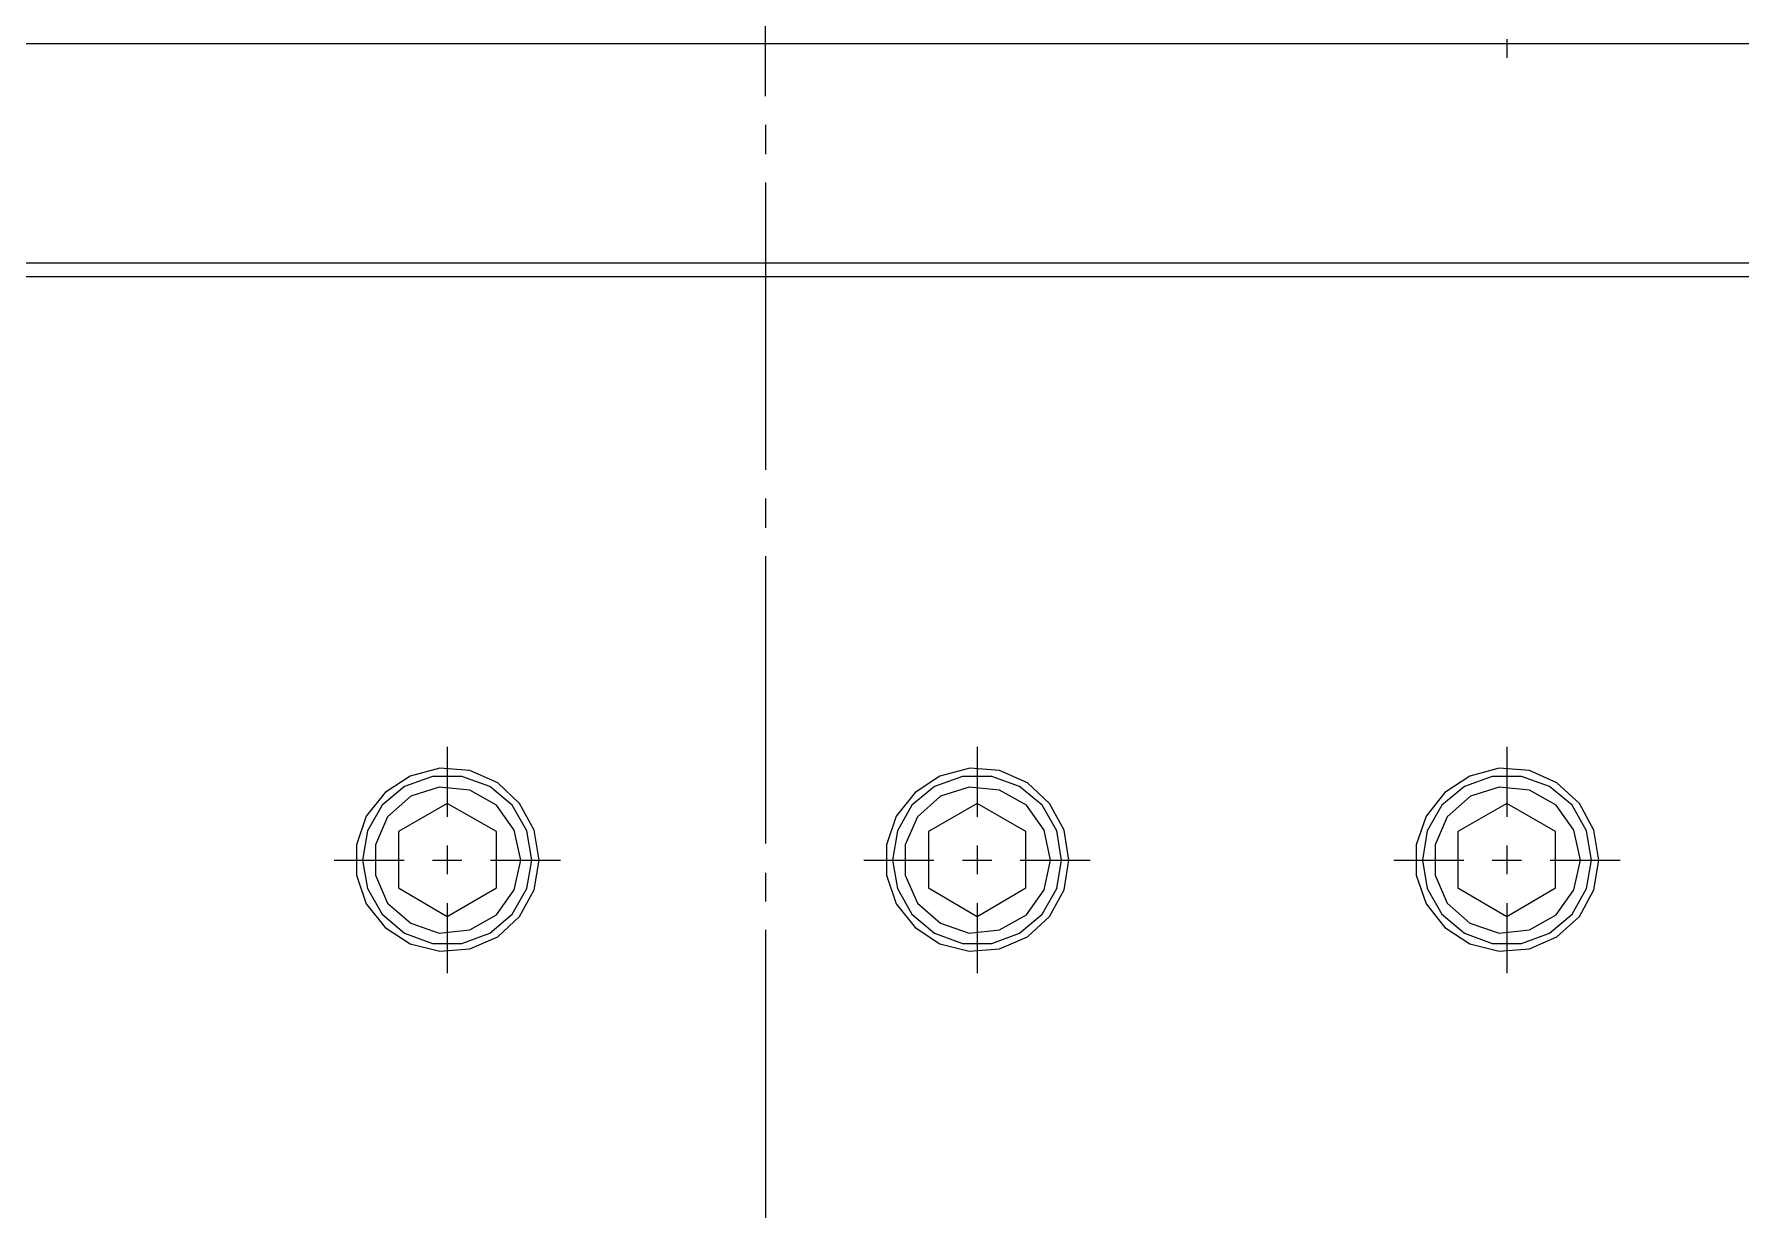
# Model space of a CAD drawing. Header units: millimetres. Extents: x 288 to 8834, y 20 to 9668.
# Drawn here: x 3193.3 to 3434.9, y 7639.8 to 7807.3 of the extents above; entities that cross this region are included whole.
import ezdxf

# ---------------------------------------------------------------- set-up
doc = ezdxf.new("R2010")
doc.units = ezdxf.units.MM
doc.layers.add('Layer1', color=7, linetype='Continuous')

# ---------------------------------------------------------------- blocks, each defined once
blk = doc.blocks.new('BLKF946')
at = {"layer": 'Layer1', "color": 7, "linetype": 'Continuous', "lineweight": 5}
for p, q in [((3400.69, 7700.75), (3396.64, 7699.46)), ((3405, 7700.32), (3400.69, 7700.75)), ((3408.79, 7698.17), (3405, 7700.32)), ((3396.64, 7699.46), (3393.37, 7696.54)), ((3411.28, 7694.64), (3408.79, 7698.17)), ((3393.37, 7696.54), (3391.65, 7692.57)), ((3391.65, 7692.57), (3391.65, 7688.27)), ((3412.23, 7690.42), (3411.28, 7694.64)), ((3391.65, 7688.27), (3393.37, 7684.31)), ((3408.79, 7682.67), (3411.28, 7686.2)), ((3393.37, 7684.31), (3396.56, 7681.47)), ((3405, 7680.52), (3408.79, 7682.67)), ((3396.56, 7681.47), (3400.69, 7680.09)), ((3400.69, 7680.09), (3405, 7680.52))]:
    blk.add_line(p, q, dxfattribs=at)
blk = doc.blocks.new('BLKF947')
at = {"layer": 'Layer1', "color": 7, "linetype": 'Continuous', "lineweight": 5}
for p, q in [((3399.74, 7702.22), (3395.78, 7700.84)), ((3403.88, 7702.22), (3399.74, 7702.22)), ((3407.84, 7700.84), (3403.88, 7702.22)), ((3395.78, 7700.84), (3392.6, 7698.17)), ((3411.02, 7698.17), (3407.84, 7700.84)), ((3392.6, 7698.17), (3390.53, 7694.55)), ((3413.09, 7694.55), (3411.02, 7698.17)), ((3390.53, 7694.55), (3389.84, 7690.42)), ((3413.78, 7690.42), (3413.09, 7694.55)), ((3389.84, 7690.42), (3390.53, 7686.37)), ((3390.53, 7686.37), (3392.6, 7682.76)), ((3411.02, 7682.76), (3413.09, 7686.37)), ((3392.6, 7682.76), (3395.78, 7680.09)), ((3407.84, 7680.09), (3411.02, 7682.76)), ((3395.78, 7680.09), (3399.74, 7678.62)), ((3399.74, 7678.62), (3403.88, 7678.62)), ((3403.88, 7678.62), (3407.84, 7680.09))]:
    blk.add_line(p, q, dxfattribs=at)
blk = doc.blocks.new('BLKF948')
at = {"layer": 'Layer1', "color": 7, "linetype": 'Continuous', "lineweight": 5}
for p, q in [((3325.69, 7700.75), (3321.64, 7699.46)), ((3329.99, 7700.32), (3325.69, 7700.75)), ((3333.78, 7698.17), (3329.99, 7700.32)), ((3321.64, 7699.46), (3318.37, 7696.54)), ((3336.28, 7694.64), (3333.78, 7698.17)), ((3318.37, 7696.54), (3316.64, 7692.57)), ((3316.64, 7692.57), (3316.64, 7688.27)), ((3337.22, 7690.42), (3336.28, 7694.64)), ((3316.64, 7688.27), (3318.37, 7684.31)), ((3333.78, 7682.67), (3336.28, 7686.2)), ((3318.37, 7684.31), (3321.64, 7681.47)), ((3329.99, 7680.52), (3333.78, 7682.67)), ((3321.64, 7681.47), (3325.69, 7680.09)), ((3325.69, 7680.09), (3329.99, 7680.52))]:
    blk.add_line(p, q, dxfattribs=at)
blk = doc.blocks.new('BLKF949')
at = {"layer": 'Layer1', "color": 7, "linetype": 'Continuous', "lineweight": 5}
for p, q in [((3324.74, 7702.22), (3320.78, 7700.84)), ((3328.87, 7702.22), (3324.74, 7702.22)), ((3332.83, 7700.84), (3328.87, 7702.22)), ((3320.78, 7700.84), (3317.59, 7698.17)), ((3336.02, 7698.17), (3332.83, 7700.84)), ((3317.59, 7698.17), (3315.52, 7694.55)), ((3338.09, 7694.55), (3336.02, 7698.17)), ((3315.52, 7694.55), (3314.84, 7690.42)), ((3338.77, 7690.42), (3338.09, 7694.55)), ((3314.84, 7690.42), (3315.52, 7686.37)), ((3315.52, 7686.37), (3317.59, 7682.76)), ((3336.02, 7682.76), (3338.09, 7686.37)), ((3317.59, 7682.76), (3320.78, 7680.09)), ((3332.83, 7680.09), (3336.02, 7682.76)), ((3320.78, 7680.09), (3324.74, 7678.62)), ((3324.74, 7678.62), (3328.87, 7678.62)), ((3328.87, 7678.62), (3332.83, 7680.09))]:
    blk.add_line(p, q, dxfattribs=at)
blk = doc.blocks.new('BLKF950')
at = {"layer": 'Layer1', "color": 7, "linetype": 'Continuous', "lineweight": 5}
for p, q in [((3250.68, 7700.75), (3246.63, 7699.46)), ((3254.99, 7700.32), (3250.68, 7700.75)), ((3258.77, 7698.17), (3254.99, 7700.32)), ((3246.63, 7699.46), (3243.36, 7696.54)), ((3261.27, 7694.64), (3258.77, 7698.17)), ((3243.36, 7696.54), (3241.64, 7692.57)), ((3241.64, 7692.57), (3241.64, 7688.27)), ((3262.22, 7690.42), (3261.27, 7694.64)), ((3241.64, 7688.27), (3243.36, 7684.31)), ((3258.77, 7682.67), (3261.27, 7686.2)), ((3243.36, 7684.31), (3246.63, 7681.47)), ((3254.99, 7680.52), (3258.77, 7682.67)), ((3246.63, 7681.47), (3250.68, 7680.09)), ((3250.68, 7680.09), (3254.99, 7680.52))]:
    blk.add_line(p, q, dxfattribs=at)
blk = doc.blocks.new('BLKF951')
at = {"layer": 'Layer1', "color": 7, "linetype": 'Continuous', "lineweight": 5}
for p, q in [((3249.73, 7702.22), (3245.77, 7700.84)), ((3253.87, 7702.22), (3249.73, 7702.22)), ((3257.83, 7700.84), (3253.87, 7702.22)), ((3245.77, 7700.84), (3242.59, 7698.17)), ((3261.01, 7698.17), (3257.83, 7700.84)), ((3242.59, 7698.17), (3240.52, 7694.55)), ((3263.08, 7694.55), (3261.01, 7698.17)), ((3240.52, 7694.55), (3239.83, 7690.42)), ((3263.77, 7690.42), (3263.08, 7694.55)), ((3239.83, 7690.42), (3240.52, 7686.37)), ((3240.52, 7686.37), (3242.59, 7682.76)), ((3261.01, 7682.76), (3263.08, 7686.37)), ((3242.59, 7682.76), (3245.77, 7680.09)), ((3257.83, 7680.09), (3261.01, 7682.76)), ((3245.77, 7680.09), (3249.73, 7678.62)), ((3249.73, 7678.62), (3253.87, 7678.62)), ((3253.87, 7678.62), (3257.83, 7680.09))]:
    blk.add_line(p, q, dxfattribs=at)
blk = doc.blocks.new('BLKF1166')
at = {"layer": 'Layer1', "color": 7, "linetype": 'Continuous', "lineweight": 5}
for p, q in [((3246.55, 7702.3), (3243.02, 7699.98)), ((3250.77, 7703.42), (3246.55, 7702.3)), ((3254.99, 7703.08), (3250.77, 7703.42)), ((3258.95, 7701.36), (3254.99, 7703.08)), ((3243.02, 7699.98), (3240.35, 7696.62)), ((3262.05, 7698.43), (3258.95, 7701.36)), ((3264.11, 7694.64), (3262.05, 7698.43)), ((3240.35, 7696.62), (3238.97, 7692.57)), ((3238.97, 7692.57), (3238.97, 7688.27)), ((3264.8, 7690.42), (3264.11, 7694.64)), ((3238.97, 7688.27), (3240.35, 7684.22)), ((3262.05, 7682.41), (3264.11, 7686.2)), ((3240.35, 7684.22), (3243.02, 7680.86)), ((3243.02, 7680.86), (3246.55, 7678.54)), ((3258.95, 7679.57), (3262.05, 7682.41)), ((3246.55, 7678.54), (3250.77, 7677.5)), ((3250.77, 7677.5), (3254.99, 7677.85)), ((3254.99, 7677.85), (3258.95, 7679.57))]:
    blk.add_line(p, q, dxfattribs=at)
blk = doc.blocks.new('BLKF1167')
at = {"layer": 'Layer1', "color": 7, "linetype": 'Continuous', "lineweight": 5}
for p, q in [((3321.55, 7702.3), (3318.02, 7699.98)), ((3325.77, 7703.42), (3321.55, 7702.3)), ((3329.99, 7703.08), (3325.77, 7703.42)), ((3333.95, 7701.36), (3329.99, 7703.08)), ((3318.02, 7699.98), (3315.35, 7696.62)), ((3337.05, 7698.43), (3333.95, 7701.36)), ((3339.12, 7694.64), (3337.05, 7698.43)), ((3315.35, 7696.62), (3313.97, 7692.57)), ((3313.97, 7692.57), (3313.97, 7688.27)), ((3339.81, 7690.42), (3339.12, 7694.64)), ((3313.97, 7688.27), (3315.35, 7684.22)), ((3337.05, 7682.41), (3339.12, 7686.2)), ((3315.35, 7684.22), (3318.02, 7680.86)), ((3318.02, 7680.86), (3321.55, 7678.54)), ((3333.95, 7679.57), (3337.05, 7682.41)), ((3321.55, 7678.54), (3325.69, 7677.5)), ((3325.69, 7677.5), (3329.99, 7677.85)), ((3329.99, 7677.85), (3333.95, 7679.57))]:
    blk.add_line(p, q, dxfattribs=at)
blk = doc.blocks.new('BLKF1168')
at = {"layer": 'Layer1', "color": 7, "linetype": 'Continuous', "lineweight": 5}
for p, q in [((3396.56, 7702.3), (3393.03, 7699.98)), ((3400.69, 7703.42), (3396.56, 7702.3)), ((3405, 7703.08), (3400.69, 7703.42)), ((3408.87, 7701.36), (3405, 7703.08)), ((3393.03, 7699.98), (3390.36, 7696.62)), ((3412.06, 7698.43), (3408.87, 7701.36)), ((3414.12, 7694.64), (3412.06, 7698.43)), ((3390.36, 7696.62), (3388.98, 7692.57)), ((3388.98, 7692.57), (3388.98, 7688.27)), ((3414.81, 7690.42), (3414.12, 7694.64)), ((3388.98, 7688.27), (3390.36, 7684.22)), ((3412.06, 7682.41), (3414.12, 7686.2)), ((3390.36, 7684.22), (3393.03, 7680.86)), ((3393.03, 7680.86), (3396.56, 7678.54)), ((3408.87, 7679.57), (3412.06, 7682.41)), ((3396.56, 7678.54), (3400.69, 7677.5)), ((3400.69, 7677.5), (3405, 7677.85)), ((3405, 7677.85), (3408.87, 7679.57))]:
    blk.add_line(p, q, dxfattribs=at)
blk = doc.blocks.new('BLKF763')
at = {"layer": 'Layer1', "color": 7, "linetype": 'Continuous', "lineweight": 5}
for p, q in [((3296.84, 7798.49), (3296.84, 7839.14)), ((3579.81, 7805.9), (3190.83, 7805.9)), ((3401.81, 7806.59), (3401.81, 7803.92)), ((3296.84, 7794.45), (3296.84, 7790.31)), ((3296.84, 7786.27), (3296.84, 7745.62)), ((3190.83, 7774.9), (3579.81, 7774.9)), ((3581.79, 7772.92), (3186.78, 7772.92)), ((3296.84, 7741.57), (3296.84, 7737.44)), ((3296.84, 7733.39), (3296.84, 7692.75)), ((3251.8, 7706.44), (3251.8, 7696.54)), ((3326.8, 7706.44), (3326.8, 7696.54)), ((3401.81, 7706.44), (3401.81, 7696.54)), ((3251.8, 7698.43), (3244.91, 7694.47)), ((3258.77, 7694.47), (3251.8, 7698.43)), ((3326.8, 7698.43), (3319.92, 7694.47)), ((3333.69, 7694.47), (3326.8, 7698.43)), ((3401.81, 7698.43), (3394.84, 7694.47)), ((3408.7, 7694.47), (3401.81, 7698.43)), ((3244.91, 7694.47), (3244.91, 7686.46)), ((3251.8, 7692.49), (3251.8, 7688.44)), ((3258.77, 7686.46), (3258.77, 7694.47)), ((3319.92, 7694.47), (3319.92, 7686.46)), ((3326.8, 7692.49), (3326.8, 7688.44)), ((3333.69, 7686.46), (3333.69, 7694.47)), ((3394.84, 7694.47), (3394.84, 7686.46)), ((3401.81, 7692.49), (3401.81, 7688.44)), ((3408.7, 7686.46), (3408.7, 7694.47)), ((3235.78, 7690.42), (3245.69, 7690.42)), ((3249.73, 7690.42), (3253.87, 7690.42)), ((3257.91, 7690.42), (3267.82, 7690.42)), ((3261.27, 7686.2), (3262.22, 7690.42)), ((3263.08, 7686.37), (3263.77, 7690.42)), ((3264.11, 7686.2), (3264.8, 7690.42)), ((3310.79, 7690.42), (3320.69, 7690.42)), ((3324.74, 7690.42), (3328.87, 7690.42)), ((3332.92, 7690.42), (3342.82, 7690.42)), ((3336.28, 7686.2), (3337.22, 7690.42)), ((3338.09, 7686.37), (3338.77, 7690.42)), ((3339.12, 7686.2), (3339.81, 7690.42)), ((3385.79, 7690.42), (3395.7, 7690.42)), ((3399.74, 7690.42), (3403.88, 7690.42)), ((3407.92, 7690.42), (3417.83, 7690.42)), ((3411.28, 7686.2), (3412.23, 7690.42)), ((3413.09, 7686.37), (3413.78, 7690.42)), ((3414.12, 7686.2), (3414.81, 7690.42)), ((3296.84, 7688.61), (3296.84, 7684.57)), ((3244.91, 7686.46), (3251.8, 7682.41)), ((3251.8, 7682.41), (3258.77, 7686.46)), ((3319.92, 7686.46), (3326.8, 7682.41)), ((3326.8, 7682.41), (3333.69, 7686.46)), ((3394.84, 7686.46), (3401.81, 7682.41)), ((3401.81, 7682.41), (3408.7, 7686.46)), ((3251.8, 7684.31), (3251.8, 7674.4)), ((3326.8, 7684.31), (3326.8, 7674.4)), ((3401.81, 7684.31), (3401.81, 7674.4)), ((3296.84, 7680.52), (3296.84, 7639.79))]:
    blk.add_line(p, q, dxfattribs=at)
for name in ['BLKF1166', 'BLKF951', 'BLKF1167', 'BLKF949', 'BLKF1168', 'BLKF947', 'BLKF950', 'BLKF948', 'BLKF946']:
    blk.add_blockref(name, (0, 0), dxfattribs=at)

msp = doc.modelspace()

# ---------------------------------------------------------------- block references
at = {"layer": 'Layer1', "color": 7, "linetype": 'Continuous', "lineweight": 5}
msp.add_blockref('BLKF763', (0, 0), dxfattribs=at)

doc.saveas('drawing.dxf')
